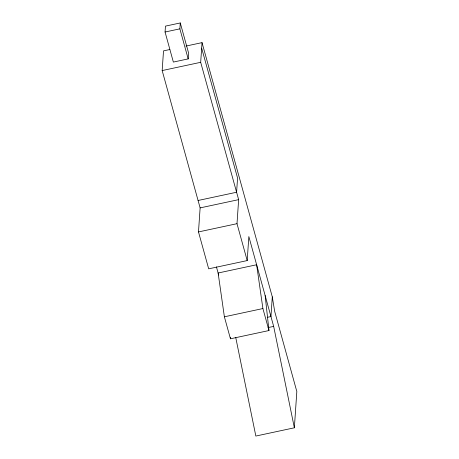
<?xml version="1.0" encoding="UTF-8"?>
<svg xmlns="http://www.w3.org/2000/svg" width="459" height="459" viewBox="0 0 459 459"><rect width="100%" height="100%" fill="white"/><g stroke="black" fill="none" stroke-linecap="round" stroke-linejoin="round"><path stroke-width="0.69" d="M235.725 337.434L255.841 436.05L294.357 427.799L273.667 326.389L248.841 236.546L247.2 260.58L208.684 268.831L198.489 231.933L200.124 207.893L162.17 70.566L163.513 50.88L169.819 49.526M165.062 32.021L165.464 26.123L180.278 22.95L188.58 53.009L188.179 58.901L173.364 62.074L165.062 32.021L179.871 28.848L180.278 22.95M247.2 260.58L237.005 223.682L238.64 199.648L200.686 62.315L202.029 42.63L185.924 46.078M202.029 42.63L272.296 296.875L270.953 316.567L267.454 317.312M294.357 427.799L296.83 391.527L274.689 311.42L272.296 296.875M162.17 70.566L200.686 62.315M198.076 200.491L236.597 192.241L237.561 178.04L201.656 48.12M200.124 207.893L238.64 199.648M198.489 231.933L237.005 223.682M224.382 316.802L262.898 308.551L256.638 264.757L218.123 273.007L224.382 316.802L230.458 338.794L268.98 330.543L265.153 295.573M268.067 327.588L273.667 326.389M262.898 308.551L268.98 330.543M179.871 28.848L188.179 58.901M216.407 266.817L218.691 275.061M230.309 337.394L230.458 338.794"/></g></svg>
